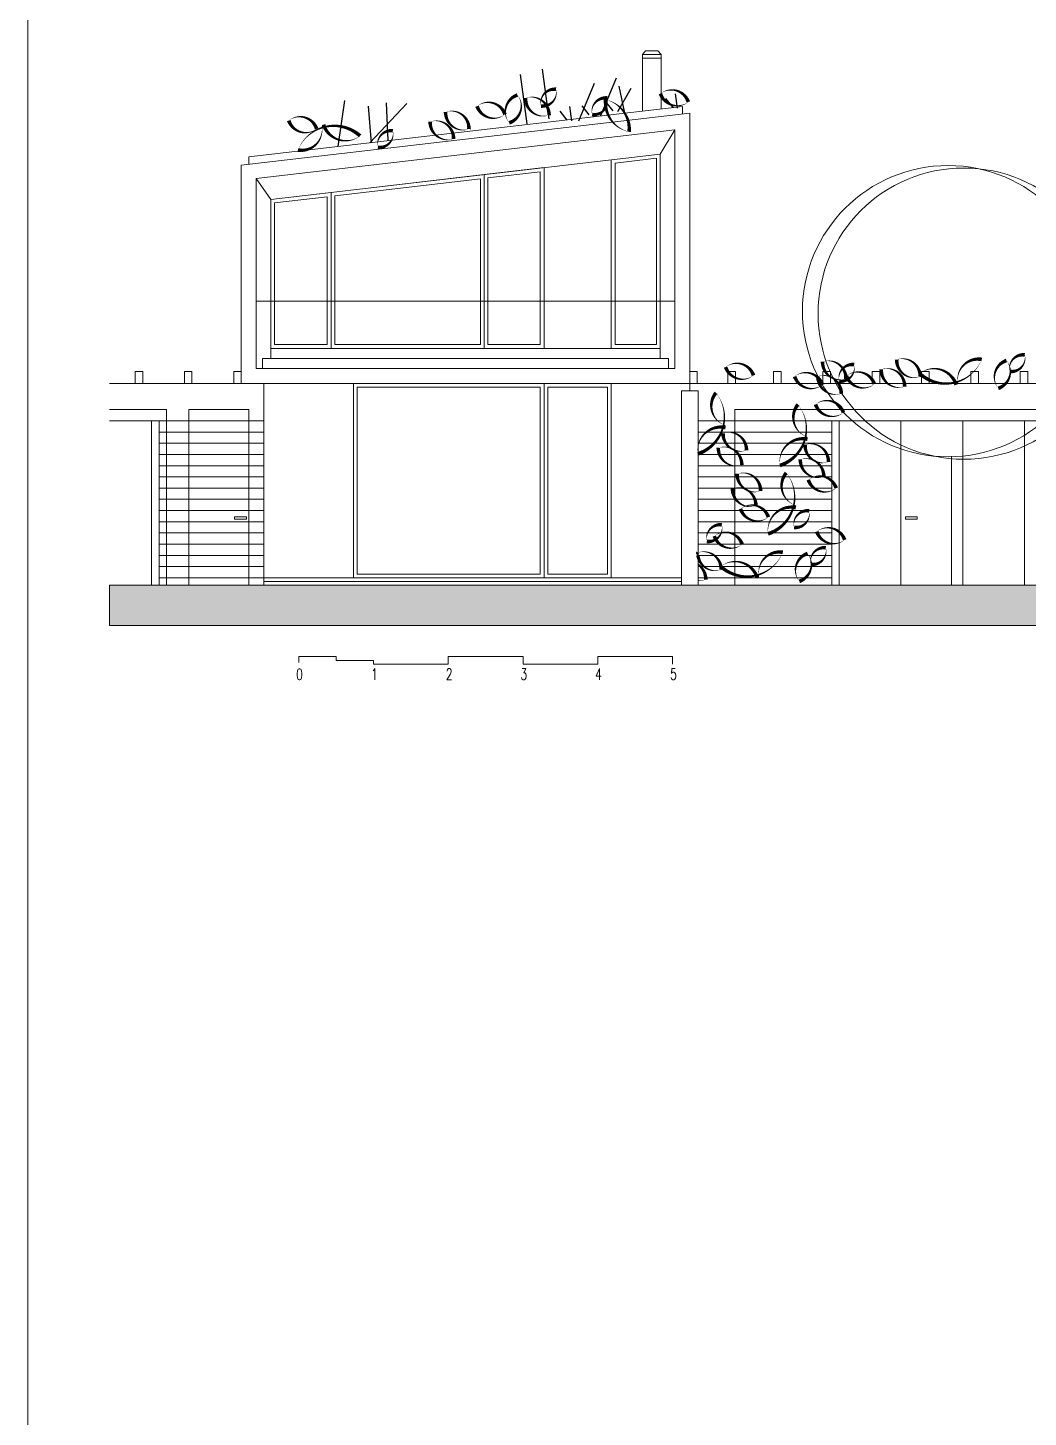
# Model space of a CAD drawing. Header units: metres. Extents: x -686 to 211, y -481 to 125.
# Drawn here: x -297.96 to -284.58, y -367.85 to -349.25 of the extents above; entities that cross this region are included whole.
import ezdxf

# ---------------------------------------------------------------- set-up
doc = ezdxf.new("R2010")
doc.units = ezdxf.units.M
doc.layers.add('FLOATINGWINDOWS', color=2, linetype='Continuous', plot=False)
for name, color, linetype in [('SRAFA', 251, 'Continuous'), ('SRAFY', 3, 'Continuous'), ('stávající stromy', 86, 'Continuous'), ('zariz.predmety', 203, 'Continuous'), ('ZDIVO', 1, 'Continuous')]:
    doc.layers.add(name, color=color, linetype=linetype)
doc.styles.add('ROMANS', font='romans.shx', dxfattribs={"width": 0.7})

msp = doc.modelspace()

# ---------------------------------------------------------------- hatches: boundary and pattern name
at = {"layer": 'SRAFA', "linetype": 'Continuous', "lineweight": 0}
msp.add_hatch(color=256, dxfattribs=at).paths.add_polyline_path([(-288.998, -356.711), (-268.483, -356.711), (-268.483, -357.25), (-296.873, -357.25), (-296.873, -356.711)])

# ---------------------------------------------------------------- linework, layer by layer
at = {"linetype": 'Continuous', "lineweight": 0}
for p, q in [((-294.708, -353.541), (-289.508, -353.541)), ((-289.218, -356.611), (-294.808, -356.611)), ((-289.218, -356.661), (-294.808, -356.661))]:
    msp.add_line(p, q, dxfattribs=at)
at = {"color": 251, "linetype": 'Continuous', "lineweight": 0}
for p, q in [((-296.208, -354.511), (-296.873, -354.511)), ((-296.308, -356.711), (-296.308, -354.511)), ((-296.208, -356.711), (-296.208, -354.511)), ((-296.208, -354.511), (-294.808, -354.511)), ((-287.208, -354.511), (-288.998, -354.511)), ((-283.708, -354.511), (-287.208, -354.511)), ((-287.208, -356.711), (-287.208, -354.511)), ((-287.108, -356.711), (-287.108, -354.511)), ((-286.283, -356.711), (-286.283, -354.511)), ((-285.458, -356.711), (-285.458, -354.511)), ((-284.633, -356.711), (-284.633, -354.511)), ((-296.208, -354.661), (-294.808, -354.661)), ((-287.208, -354.661), (-288.998, -354.661)), ((-287.208, -354.661), (-288.998, -354.661)), ((-296.208, -354.811), (-294.808, -354.811)), ((-296.208, -354.961), (-294.808, -354.961)), ((-287.208, -354.811), (-288.998, -354.811)), ((-287.208, -354.961), (-288.998, -354.961)), ((-296.208, -355.111), (-294.808, -355.111)), ((-287.208, -355.111), (-288.998, -355.111)), ((-287.208, -355.111), (-288.998, -355.111)), ((-296.208, -355.261), (-294.808, -355.261)), ((-287.208, -355.261), (-288.998, -355.261)), ((-296.208, -355.411), (-294.808, -355.411)), ((-287.208, -355.411), (-288.998, -355.411)), ((-296.208, -355.561), (-294.808, -355.561)), ((-296.208, -355.711), (-294.808, -355.711)), ((-287.208, -355.561), (-288.998, -355.561)), ((-287.208, -355.561), (-288.998, -355.561)), ((-287.208, -355.711), (-288.998, -355.711)), ((-296.208, -355.861), (-294.808, -355.861)), ((-287.208, -355.861), (-288.998, -355.861)), ((-296.208, -356.011), (-294.808, -356.011)), ((-287.208, -356.011), (-288.998, -356.011)), ((-287.208, -356.011), (-288.998, -356.011)), ((-296.208, -356.161), (-294.808, -356.161)), ((-287.208, -356.161), (-288.998, -356.161)), ((-296.208, -356.311), (-294.808, -356.311)), ((-296.208, -356.311), (-294.808, -356.311)), ((-296.208, -356.461), (-294.808, -356.461)), ((-287.208, -356.311), (-289, -356.311)), ((-287.208, -356.461), (-288.998, -356.461)), ((-287.208, -356.461), (-288.998, -356.461)), ((-296.208, -356.611), (-294.808, -356.611)), ((-287.208, -356.611), (-288.998, -356.611))]:
    msp.add_line(p, q, dxfattribs=at)
msp.add_lwpolyline([(-286.225, -355.795), (-286.066, -355.795), (-286.066, -355.827), (-286.225, -355.827)], close=True, dxfattribs=at)
at = {"layer": 'FLOATINGWINDOWS', "linetype": 'Continuous', "lineweight": 0}
for p, q in [((-290.158, -353.541), (-290.158, -351.017)), ((-291.058, -353.541), (-291.058, -351.122)), ((-293.908, -353.541), (-293.908, -351.454))]:
    msp.add_line(p, q, dxfattribs=at)
msp.add_lwpolyline([(-263.174, -319.582), (-297.964, -319.582), (-297.964, -478.882), (-263.174, -478.882)], close=True, dxfattribs=at)
at = {"layer": 'FLOATINGWINDOWS', "linetype": 'Continuous', "lineweight": 0, "flags": 128}
msp.add_lwpolyline([(-289.308, -350.616), (-289.308, -353.811), (-294.908, -353.811), (-294.908, -351.269)], close=True, dxfattribs=at)
at = {"layer": 'SRAFA', "linetype": 'Continuous', "lineweight": 0}
msp.add_lwpolyline([(-288.998, -356.711), (-268.483, -356.711), (-268.483, -357.25), (-296.873, -357.25), (-296.873, -356.711), (-288.998, -356.711)], dxfattribs=at)
at = {"layer": 'SRAFY', "linetype": 'Continuous', "lineweight": 0}
for p, q in [((-289.743, -349.607), (-289.7, -349.557)), ((-289.536, -349.557), (-289.7, -349.557)), ((-289.493, -349.607), (-289.536, -349.557)), ((-289.743, -350.364), (-289.743, -349.607)), ((-289.493, -349.607), (-289.743, -349.607)), ((-289.493, -349.657), (-289.743, -349.657)), ((-289.493, -350.335), (-289.493, -349.607)), ((-289.208, -350.403), (-289.208, -350.302)), ((-289.108, -350.391), (-295.108, -351.091)), ((-289.108, -350.391), (-289.108, -354.011)), ((-289.308, -350.616), (-289.503, -350.941)), ((-289.308, -353.811), (-289.308, -350.616)), ((-295.008, -351.079), (-295.008, -350.979)), ((-289.503, -350.941), (-294.712, -351.548)), ((-289.503, -353.541), (-289.503, -350.941)), ((-295.108, -351.091), (-295.108, -354.011)), ((-294.712, -351.548), (-294.908, -351.269)), ((-291.858, -351.215), (-291.858, -353.541)), ((-294.908, -351.291), (-294.908, -353.811)), ((-294.908, -353.811), (-294.908, -351.291)), ((-294.712, -353.541), (-294.712, -351.548)), ((-294.908, -352.911), (-289.308, -352.911)), ((-294.824, -353.676), (-289.392, -353.676)), ((-294.824, -353.676), (-294.824, -353.811)), ((-294.712, -353.541), (-294.708, -353.541)), ((-294.712, -353.541), (-294.712, -353.676)), ((-294.712, -353.541), (-289.503, -353.541)), ((-289.503, -353.541), (-289.503, -353.676)), ((-289.392, -353.676), (-289.392, -353.811)), ((-294.908, -353.811), (-289.308, -353.811)), ((-295.108, -354.011), (-289.218, -354.011)), ((-295.108, -354.011), (-289.108, -354.011)), ((-295.108, -354.011), (-289.108, -354.011)), ((-294.808, -356.711), (-294.808, -354.011)), ((-293.608, -356.611), (-293.608, -354.011)), ((-290.158, -356.611), (-290.158, -354.011)), ((-289.108, -354.011), (-289.108, -354.111)), ((-289.218, -356.711), (-289.218, -354.111)), ((-289.218, -354.111), (-288.998, -354.111)), ((-288.998, -356.711), (-288.998, -354.111)), ((-294.339, -357.747), (-294.339, -357.667)), ((-294.339, -357.667), (-293.839, -357.667)), ((-293.839, -357.667), (-293.839, -357.717)), ((-293.339, -357.717), (-293.839, -357.717)), ((-293.339, -357.767), (-293.339, -357.717)), ((-293.339, -357.767), (-292.339, -357.767)), ((-292.339, -357.767), (-292.339, -357.667)), ((-292.339, -357.667), (-291.339, -357.667)), ((-291.339, -357.667), (-291.339, -357.767)), ((-291.339, -357.767), (-290.339, -357.767)), ((-290.339, -357.767), (-290.339, -357.667)), ((-290.339, -357.667), (-289.339, -357.667)), ((-289.339, -357.667), (-289.339, -357.767))]:
    msp.add_line(p, q, dxfattribs=at)
at = {"layer": 'SRAFY', "color": 251, "linetype": 'Continuous', "lineweight": 0}
for p, q in [((-295.108, -354.011), (-296.873, -354.011)), ((-282.608, -354.011), (-289.108, -354.011)), ((-296.108, -354.361), (-296.873, -354.361)), ((-296.108, -356.711), (-296.108, -354.361)), ((-295.808, -354.361), (-295.008, -354.361)), ((-295.808, -356.711), (-295.808, -354.361)), ((-295.008, -356.711), (-295.008, -354.361)), ((-288.508, -356.711), (-288.508, -354.361)), ((-283.608, -354.361), (-288.508, -354.361))]:
    msp.add_line(p, q, dxfattribs=at)
at = {"layer": 'SRAFY', "linetype": 'Continuous', "lineweight": 0}
msp.add_lwpolyline([(-289.208, -350.302), (-295.008, -350.979)], dxfattribs=at)
for points in [[(-289.108, -350.391), (-295.108, -351.091), (-295.108, -354.011), (-289.108, -354.011)], [(-289.308, -350.616), (-294.908, -351.269), (-294.908, -353.811), (-289.308, -353.811)], [(-290.108, -351.061), (-289.553, -350.997), (-289.553, -353.491), (-290.108, -353.491)], [(-293.908, -351.454), (-293.908, -353.541), (-291.858, -353.541), (-291.858, -351.215)], [(-291.858, -351.215), (-291.058, -351.122), (-291.058, -353.541), (-291.858, -353.541)], [(-291.808, -351.26), (-291.108, -351.178), (-291.108, -353.491), (-291.808, -353.491)], [(-294.712, -351.548), (-294.712, -353.541), (-293.908, -353.541), (-293.908, -351.454)], [(-293.858, -351.499), (-293.858, -353.491), (-291.908, -353.491), (-291.908, -351.271)], [(-294.662, -351.593), (-294.662, -353.491), (-293.958, -353.491), (-293.958, -351.511)], [(-291.058, -356.611), (-291.058, -354.011), (-293.608, -354.011), (-293.608, -356.611)], [(-290.158, -356.611), (-290.158, -354.011), (-291.058, -354.011), (-291.058, -356.611)], [(-291.108, -356.561), (-291.108, -354.061), (-293.558, -354.061), (-293.558, -356.561)], [(-290.208, -356.561), (-290.208, -354.061), (-291.008, -354.061), (-291.008, -356.561)]]:
    msp.add_lwpolyline(points, close=True, dxfattribs=at)
at = {"layer": 'SRAFY', "color": 251, "linetype": 'Continuous', "lineweight": 0}
for points in [[(-296.526, -353.851), (-296.426, -353.851), (-296.426, -354.011), (-296.526, -354.011)], [(-295.868, -353.851), (-295.768, -353.851), (-295.768, -354.011), (-295.868, -354.011)], [(-295.208, -353.851), (-295.108, -353.851), (-295.108, -354.011), (-295.208, -354.011)], [(-289.108, -353.851), (-289.008, -353.851), (-289.008, -354.011), (-289.108, -354.011)], [(-289.108, -353.851), (-289.008, -353.851), (-289.008, -354.011), (-289.108, -354.011)], [(-288.598, -353.851), (-288.498, -353.851), (-288.498, -354.011), (-288.598, -354.011)], [(-287.988, -353.851), (-287.888, -353.851), (-287.888, -354.011), (-287.988, -354.011)], [(-287.328, -353.851), (-287.228, -353.851), (-287.228, -354.011), (-287.328, -354.011)], [(-286.668, -353.851), (-286.568, -353.851), (-286.568, -354.011), (-286.668, -354.011)], [(-286.008, -353.851), (-285.908, -353.851), (-285.908, -354.011), (-286.008, -354.011)], [(-285.348, -353.851), (-285.248, -353.851), (-285.248, -354.011), (-285.348, -354.011)], [(-284.688, -353.851), (-284.588, -353.851), (-284.588, -354.011), (-284.688, -354.011)], [(-295.198, -355.795), (-295.039, -355.795), (-295.039, -355.827), (-295.198, -355.827)]]:
    msp.add_lwpolyline(points, close=True, dxfattribs=at)
at = {"layer": 'stávající stromy', "linetype": 'Continuous', "lineweight": 0}
msp.add_line((-285.606, -354.982), (-285.606, -356.711), dxfattribs=at)
for centre in [(-285.652, -353.043), (-285.443, -353.076)]:
    msp.add_circle(centre, 1.949, dxfattribs=at)
at = {"layer": 'zariz.predmety', "color": 253, "linetype": 'Continuous', "ltscale": 0.001}
for p, q in [((-291.283, -350.538), (-291.372, -349.875)), ((-290.988, -350.467), (-291.078, -349.803)), ((-290.3, -350.424), (-290.089, -349.921)), ((-290.594, -350.495), (-290.384, -349.993)), ((-290.073, -350.371), (-289.893, -350.06)), ((-289.981, -350.371), (-290.053, -350.03)), ((-289.272, -350.325), (-289.301, -350.136)), ((-293.812, -350.839), (-293.725, -350.224)), ((-293.367, -350.789), (-293.408, -350.3)), ((-293.387, -350.79), (-292.893, -350.262)), ((-293.142, -350.761), (-293.166, -350.256)), ((-290.687, -350.495), (-290.715, -350.306)), ((-290.453, -350.417), (-290.55, -350.295)), ((-290.134, -350.364), (-290.23, -350.243)), ((-289.333, -350.318), (-289.429, -350.197)), ((-290.748, -350.488), (-290.844, -350.367))]:
    msp.add_line(p, q, dxfattribs=at)
for points in [[(-291.524, -350.523, 0, 0, -0.520567), (-291.524, -350.523, 0, 0.05, -0.520567), (-291.414, -350.15, 0, 0.05, -0.520567), (-291.524, -350.523, 0.05, 0.05, 0)], [(-291.305, -350.19, 0, 0, -0.520567), (-291.305, -350.19, 0, 0.05, -0.520567), (-290.991, -350.42, 0, 0.05, -0.520567), (-291.305, -350.19, 0.05, 0.05, 0)], [(-291.098, -350.297, 0, 0, -0.520567), (-291.098, -350.297, 0, 0.05, -0.520567), (-290.898, -350.074, 0, 0.05, -0.520567), (-291.098, -350.297, 0.05, 0.05, 0)], [(-289.501, -350.133, 0, 0, -0.520567), (-289.501, -350.133, 0, 0.05, -0.520567), (-289.128, -350.243, 0, 0.05, -0.520567), (-289.501, -350.133, 0.05, 0.05, 0)], [(-292.375, -350.377, 0, 0, -0.520567), (-292.375, -350.377, 0, 0.05, -0.520567), (-292.062, -350.607, 0, 0.05, -0.520567), (-292.375, -350.377, 0.05, 0.05, 0)], [(-291.954, -350.3, 0, 0, -0.520567), (-291.954, -350.3, 0, 0.05, -0.520567), (-291.581, -350.41, 0, 0.05, -0.520567), (-291.954, -350.3, 0.05, 0.05, 0)], [(-290.414, -350.412, 0, 0, -0.520567), (-290.414, -350.412, 0, 0.05, -0.520567), (-290.214, -350.19, 0, 0.05, -0.520567), (-290.414, -350.412, 0.05, 0.05, 0)], [(-290.234, -350.213, 0, 0, -0.520567), (-290.234, -350.213, 0, 0.05, -0.380448), (-289.92, -350.643, 0, 0.05, -0.380448), (-290.234, -350.213, 0.05, 0.05, 0)], [(-294.473, -350.492, 0, 0, -0.520567), (-294.473, -350.492, 0, 0.05, -0.520567), (-294.1, -350.603, 0, 0.05, -0.520567), (-294.473, -350.492, 0.05, 0.05, 0)], [(-293.519, -350.697, 0, 0, -0.520567), (-293.519, -350.697, 0, 0.05, -0.520567), (-294.008, -350.547, 0, 0.05, -0.520567), (-294.031, -350.569, 0, 0.05, -0.520567), (-294.35, -350.886, 0, 0.05, -0.520567), (-293.519, -350.697, 0.05, 0.05, 0)], [(-292.582, -350.508, 0, 0, -0.520567), (-292.582, -350.508, 0, 0.05, -0.520567), (-292.268, -350.738, 0, 0.05, -0.520567), (-292.582, -350.508, 0.05, 0.05, 0)], [(-293.281, -350.85, 0, 0, -0.520567), (-293.281, -350.85, 0, 0.05, -0.520567), (-293.081, -350.628, 0, 0.05, -0.520567), (-293.281, -350.85, 0.05, 0.05, 0)]]:
    msp.add_lwpolyline(points, format="xyseb", close=True, dxfattribs=at)
at = {"layer": 'zariz.predmety', "color": 251, "linetype": 'Continuous', "ltscale": 0.001}
for points in [[(-287.332, -353.72, 0, 0, -0.520567), (-287.332, -353.72, 0, 0.05, -0.520567), (-287.019, -353.95, 0, 0.05, -0.520567), (-287.332, -353.72, 0.05, 0.05, 0)], [(-286.341, -353.692, 0, 0, -0.520567), (-286.341, -353.692, 0, 0.05, -0.520567), (-286.027, -353.922, 0, 0.05, -0.520567), (-286.341, -353.692, 0.05, 0.05, 0)], [(-286.034, -353.878, 0, 0, -0.520567), (-286.034, -353.878, 0, 0.05, -0.520567), (-285.545, -354.028, 0, 0.05, -0.520567), (-285.522, -354.006, 0, 0.05, -0.520567), (-285.203, -353.689, 0, 0.05, -0.520567), (-286.034, -353.878, 0.05, 0.05, 0)], [(-284.982, -354.076, 0, 0, -0.520567), (-284.982, -354.076, 0, 0.05, -0.520567), (-284.872, -353.703, 0, 0.05, -0.520567), (-284.982, -354.076, 0.05, 0.05, 0)], [(-284.827, -353.85, 0, 0, -0.520567), (-284.827, -353.85, 0, 0.05, -0.520567), (-284.628, -353.628, 0, 0.05, -0.520567), (-284.827, -353.85, 0.05, 0.05, 0)], [(-288.629, -353.792, 0, 0, -0.520567), (-288.629, -353.792, 0, 0.05, -0.520567), (-288.256, -353.903, 0, 0.05, -0.520567), (-288.629, -353.792, 0.05, 0.05, 0)], [(-287.706, -353.917, 0, 0, -0.520567), (-287.706, -353.917, 0, 0.05, -0.520567), (-287.333, -354.028, 0, 0.05, -0.520567), (-287.706, -353.917, 0.05, 0.05, 0)], [(-287.11, -353.98, 0, 0, -0.520567), (-287.11, -353.98, 0, 0.05, -0.520567), (-286.91, -353.758, 0, 0.05, -0.520567), (-287.11, -353.98, 0.05, 0.05, 0)], [(-287.012, -353.909, 0, 0, -0.520567), (-287.012, -353.909, 0, 0.05, -0.520567), (-286.639, -354.019, 0, 0.05, -0.520567), (-287.012, -353.909, 0.05, 0.05, 0)], [(-286.547, -353.823, 0, 0, -0.520567), (-286.547, -353.823, 0, 0.05, -0.520567), (-286.234, -354.053, 0, 0.05, -0.520567), (-286.547, -353.823, 0.05, 0.05, 0)], [(-287.395, -353.916, 0, 0, -0.520567), (-287.395, -353.916, 0, 0.05, -0.520567), (-287.082, -354.146, 0, 0.05, -0.520567), (-287.395, -353.916, 0.05, 0.05, 0)], [(-289, -354.953, 0, 0, -0.520567), (-289, -354.953, 0, 0.05, -0.520567), (-288.63, -354.6, 0, 0.05, -0.520567), (-288.638, -354.57, 0, 0.05, -0.520567), (-288.758, -354.136, 0, 0.05, -0.520567), (-289, -354.953, 0.05, 0.05, 0)], [(-287.426, -354.291, 0, 0, -0.520567), (-287.426, -354.291, 0, 0.05, -0.520567), (-287.053, -354.401, 0, 0.05, -0.520567), (-287.426, -354.291, 0.05, 0.05, 0)], [(-287.903, -355.109, 0, 0, -0.520567), (-287.903, -355.109, 0, 0.05, -0.520567), (-287.534, -354.756, 0, 0.05, -0.520567), (-287.541, -354.725, 0, 0.05, -0.520567), (-287.661, -354.292, 0, 0.05, -0.520567), (-287.903, -355.109, 0.05, 0.05, 0)], [(-288.664, -354.676, 0, 0, -0.520567), (-288.664, -354.676, 0, 0.05, -0.520567), (-288.35, -354.905, 0, 0.05, -0.520567), (-288.664, -354.676, 0.05, 0.05, 0)], [(-287.567, -354.831, 0, 0, -0.520567), (-287.567, -354.831, 0, 0.05, -0.520567), (-287.254, -355.061, 0, 0.05, -0.520567), (-287.567, -354.831, 0.05, 0.05, 0)], [(-288.727, -354.872, 0, 0, -0.520567), (-288.727, -354.872, 0, 0.05, -0.520567), (-288.413, -355.102, 0, 0.05, -0.520567), (-288.727, -354.872, 0.05, 0.05, 0)], [(-287.63, -355.028, 0, 0, -0.520567), (-287.63, -355.028, 0, 0.05, -0.520567), (-287.316, -355.258, 0, 0.05, -0.520567), (-287.63, -355.028, 0.05, 0.05, 0)], [(-288.475, -355.22, 0, 0, -0.520567), (-288.475, -355.22, 0, 0.05, -0.520567), (-288.161, -355.45, 0, 0.05, -0.520567), (-288.475, -355.22, 0.05, 0.05, 0)], [(-288.06, -356.024, 0, 0, -0.520567), (-288.06, -356.024, 0, 0.05, -0.520567), (-287.69, -355.672, 0, 0.05, -0.520567), (-287.697, -355.641, 0, 0.05, -0.520567), (-287.818, -355.207, 0, 0.05, -0.520567), (-288.06, -356.024, 0.05, 0.05, 0)], [(-287.523, -355.301, 0, 0, -0.520567), (-287.523, -355.301, 0, 0.05, -0.520567), (-287.15, -355.411, 0, 0.05, -0.520567), (-287.523, -355.301, 0.05, 0.05, 0)], [(-288.538, -355.417, 0, 0, -0.520567), (-288.538, -355.417, 0, 0.05, -0.520567), (-288.224, -355.647, 0, 0.05, -0.520567), (-288.538, -355.417, 0.05, 0.05, 0)], [(-288.43, -355.69, 0, 0, -0.520567), (-288.43, -355.69, 0, 0.05, -0.520567), (-288.057, -355.8, 0, 0.05, -0.520567), (-288.43, -355.69, 0.05, 0.05, 0)], [(-287.713, -355.937, 0, 0, -0.520567), (-287.713, -355.937, 0, 0.05, -0.520567), (-287.513, -355.715, 0, 0.05, -0.520567), (-287.713, -355.937, 0.05, 0.05, 0)], [(-288.88, -356.125, 0, 0, -0.520567), (-288.88, -356.125, 0, 0.05, -0.520567), (-288.68, -355.902, 0, 0.05, -0.520567), (-288.88, -356.125, 0.05, 0.05, 0)], [(-287.41, -355.993, 0, 0, -0.520567), (-287.41, -355.993, 0, 0.05, -0.520567), (-287.037, -356.104, 0, 0.05, -0.520567), (-287.41, -355.993, 0.05, 0.05, 0)], [(-288.781, -356.053, 0, 0, -0.520567), (-288.781, -356.053, 0, 0.05, -0.520567), (-288.408, -356.164, 0, 0.05, -0.520567), (-288.781, -356.053, 0.05, 0.05, 0)], [(-289.002, -356.275, 0, 0, 0), (-289.002, -356.275, 0, 0.05, -0.520567), (-288.689, -356.505, 0, 0.046, -0.472772), (-289, -356.311, 0, 0.046, -0.472772)], [(-288.695, -356.46, 0, 0, -0.520567), (-288.695, -356.46, 0, 0.05, -0.520567), (-288.206, -356.61, 0, 0.05, -0.520567), (-288.183, -356.589, 0, 0.05, -0.520567), (-287.864, -356.271, 0, 0.05, -0.520567), (-288.695, -356.46, 0.05, 0.05, 0)], [(-287.643, -356.659, 0, 0, -0.520567), (-287.643, -356.659, 0, 0.05, -0.520567), (-287.533, -356.286, 0, 0.05, -0.520567), (-287.643, -356.659, 0.05, 0.05, 0)], [(-287.489, -356.433, 0, 0, -0.520567), (-287.489, -356.433, 0, 0.05, -0.520567), (-287.289, -356.21, 0, 0.05, -0.520567), (-287.489, -356.433, 0.05, 0.05, 0)]]:
    msp.add_lwpolyline(points, format="xyseb", close=True, dxfattribs=at)
msp.add_lwpolyline([(-288.998, -356.434, 0.0242, 0.05, -0.252995), (-288.895, -356.635, 0, 0.0115, -0.11049), (-288.998, -356.646, 0, 0.0115, -0.11049)], format="xyseb", dxfattribs=at)
at = {"layer": 'ZDIVO', "linetype": 'Continuous', "lineweight": 0}
for p, q in [((-289.108, -356.711), (-296.873, -356.711)), ((-276.608, -356.711), (-288.998, -356.711))]:
    msp.add_line(p, q, dxfattribs=at)

# ---------------------------------------------------------------- texts
at = {"layer": 'SRAFY', "linetype": 'Continuous', "lineweight": 0, "char_height": 0.15, "width": 2.20915, "attachment_point": 1, "style": 'ROMANS'}
for s, insert in [('0', (-294.373, -357.829)), ('1', (-293.373, -357.826)), ('2', (-292.373, -357.826)), ('3', (-291.373, -357.826)), ('4', (-290.373, -357.826)), ('5', (-289.373, -357.826))]:
    msp.add_mtext(s, dxfattribs=dict(at, insert=insert))

doc.saveas('drawing.dxf')
